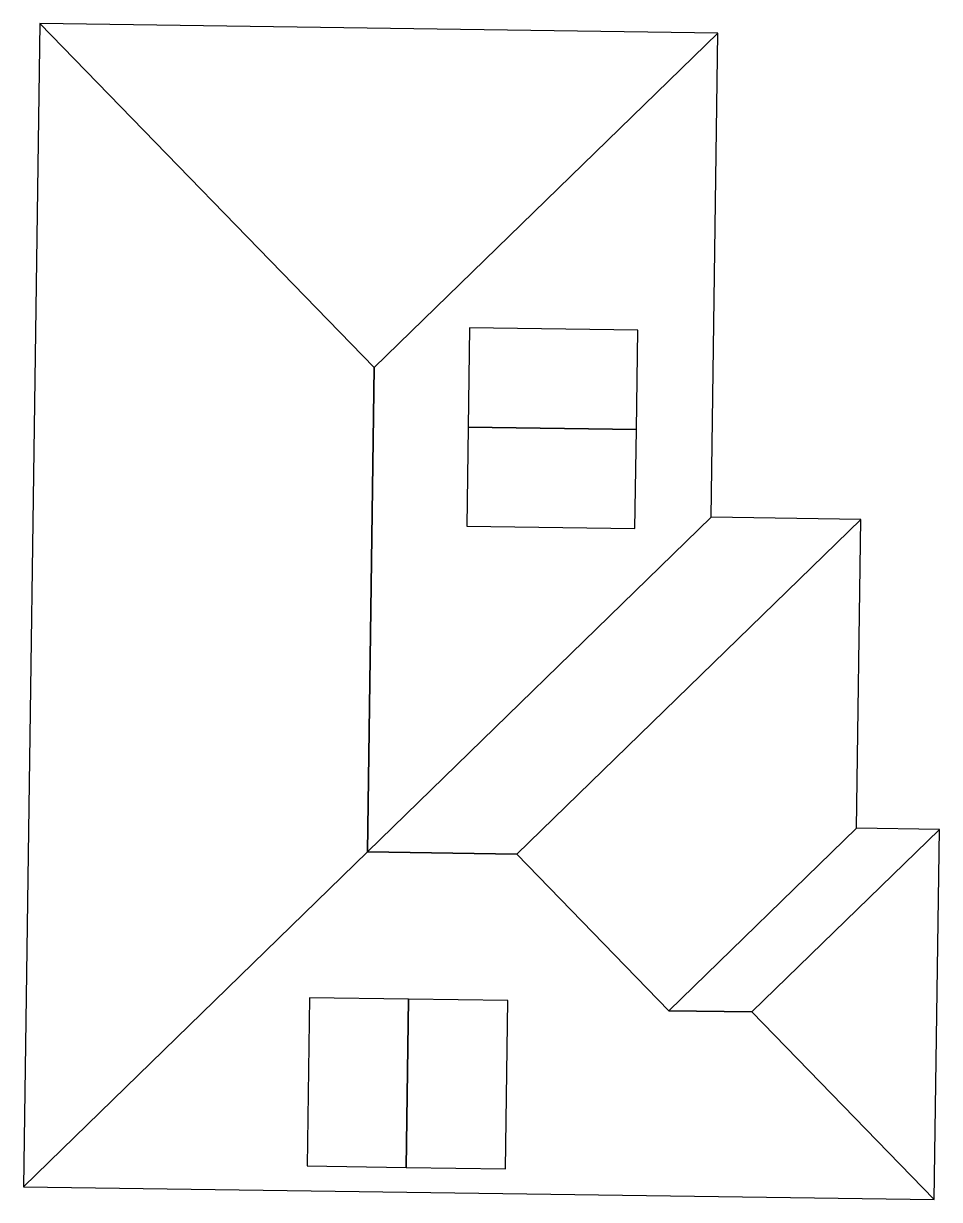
# Model space of a CAD drawing. Header units: feet. Extents: x -21.5 to 9.4, y -20.3 to 19.2.
import ezdxf

# ---------------------------------------------------------------- set-up
doc = ezdxf.new("R2010")
doc.units = ezdxf.units.FT
doc.layers.add('Buildings', color=7, linetype='CONTINUOUS')
doc.layers.add('Modules', color=7, linetype='CONTINUOUS')

msp = doc.modelspace()

# ---------------------------------------------------------------- linework, layer by layer
at = {"layer": 'Buildings', "color": 252}
for p, q in [((-20.91, 19.235), (-21.459, -19.886)), ((1.905, 18.914), (-20.91, 19.235)), ((-20.91, 19.235), (-9.663, 7.667)), ((-9.663, 7.667), (-20.91, 19.235)), ((1.905, 18.914), (-9.663, 7.667)), ((-9.663, 7.667), (1.905, 18.914)), ((1.676, 2.627), (1.905, 18.914)), ((-9.663, 7.667), (-9.891, -8.62)), ((-9.891, -8.62), (-9.663, 7.667)), ((1.676, 2.627), (-9.891, -8.62)), ((-9.891, -8.62), (1.676, 2.627)), ((6.71, 2.557), (-4.867, -8.7)), ((-4.867, -8.7), (6.71, 2.557)), ((6.71, 2.557), (1.676, 2.627)), ((6.564, -7.83), (6.71, 2.557)), ((6.564, -7.83), (0.253, -13.966)), ((0.253, -13.966), (6.564, -7.83)), ((9.357, -7.869), (3.046, -14.005)), ((3.046, -14.005), (9.357, -7.869)), ((9.357, -7.869), (6.564, -7.83)), ((9.182, -20.316), (9.357, -7.869)), ((-9.882, -8.629), (-21.459, -19.886)), ((-21.459, -19.886), (-9.882, -8.629)), ((-9.891, -8.62), (-9.882, -8.629)), ((-9.882, -8.629), (-9.891, -8.62)), ((-4.867, -8.7), (-9.882, -8.629)), ((-9.882, -8.629), (-4.867, -8.7)), ((0.253, -13.966), (-4.867, -8.7)), ((-4.867, -8.7), (0.253, -13.966)), ((3.046, -14.005), (0.253, -13.966)), ((0.253, -13.966), (3.046, -14.005)), ((9.182, -20.316), (3.046, -14.005)), ((3.046, -14.005), (9.182, -20.316)), ((-21.459, -19.886), (9.182, -20.316))]:
    msp.add_line(p, q, dxfattribs=at)
at = {"layer": 'Modules', "color": 254}
for p, q in [((-6.45, 8.998), (-6.497, 5.662)), ((-0.794, 8.918), (-6.45, 8.998)), ((-0.84, 5.582), (-0.794, 8.918)), ((-6.497, 5.662), (-6.544, 2.325)), ((-0.84, 5.582), (-6.497, 5.662)), ((-6.497, 5.662), (-0.84, 5.582)), ((-0.887, 2.246), (-0.84, 5.582)), ((-6.544, 2.325), (-0.887, 2.246)), ((-11.84, -13.531), (-11.92, -19.188)), ((-8.504, -13.578), (-11.84, -13.531)), ((-8.584, -19.235), (-8.504, -13.578)), ((-8.504, -13.578), (-8.584, -19.235)), ((-5.168, -13.625), (-8.504, -13.578)), ((-5.247, -19.282), (-5.168, -13.625)), ((-11.92, -19.188), (-8.584, -19.235)), ((-8.584, -19.235), (-5.247, -19.282))]:
    msp.add_line(p, q, dxfattribs=at)

doc.saveas('drawing.dxf')
